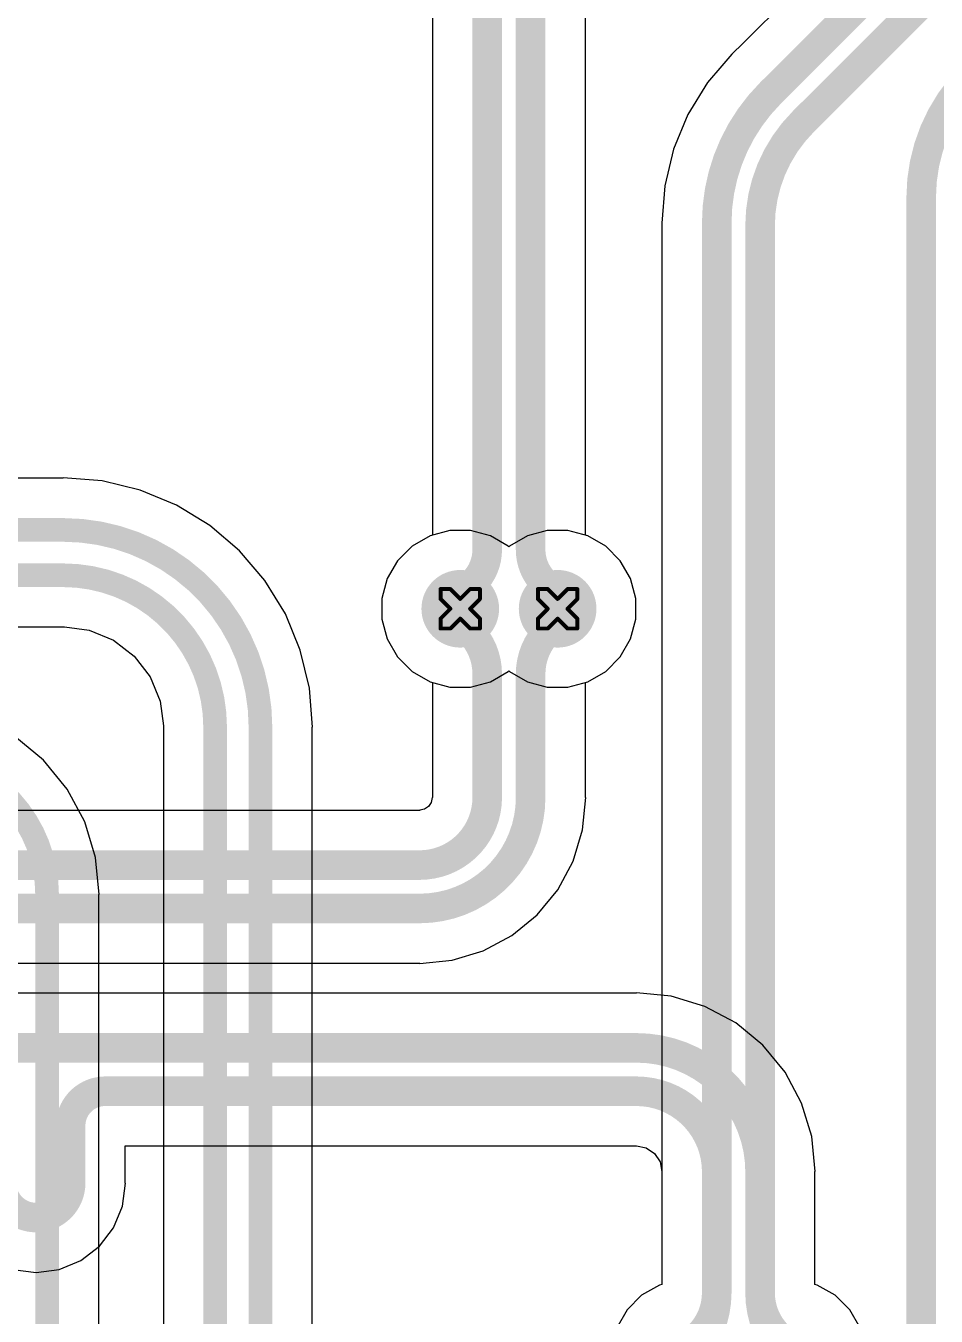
# Model space of a CAD drawing. Header units: inches. Extents: x 0 to 289, y 0 to 168.
# Drawn here: x 45.31 to 57.04, y 66.07 to 82.7 of the extents above; entities that cross this region are included whole.
import ezdxf

# ---------------------------------------------------------------- set-up
doc = ezdxf.new("R2010")
doc.units = ezdxf.units.IN
for name, color, linetype in [('Bottom Layer', 5, 'Continuous'), ('Drill Drawing', 1, 'Continuous'), ('Top Layer', 1, 'Continuous'), ('Via Holes', 16, 'Continuous')]:
    doc.layers.add(name, color=color, linetype=linetype)

msp = doc.modelspace()

# ---------------------------------------------------------------- hatches: boundary and pattern name
at = {"layer": 'Bottom Layer'}
h = msp.add_hatch(color=5, dxfattribs=at)
edge = h.paths.add_edge_path()
edge.add_arc((50.909, 75.184), 0.5, 0, 360)
h = msp.add_hatch(color=5, dxfattribs=at)
edge = h.paths.add_edge_path()
edge.add_arc((52.163, 75.184), 0.5, 0, 360)
at = {"layer": 'Top Layer'}
h = msp.add_hatch(color=1, dxfattribs=at)
edge = h.paths.add_edge_path()
edge.add_arc((50.909, 75.184), 0.5, 0, 360)
h = msp.add_hatch(color=1, dxfattribs=at)
edge = h.paths.add_edge_path()
edge.add_arc((52.163, 75.184), 0.5, 0, 360)
at = {"layer": 'Via Holes'}
h = msp.add_hatch(color=7, dxfattribs=at)
edge = h.paths.add_edge_path()
edge.add_arc((50.909, 75.184), 0.25, 0, 360)
h = msp.add_hatch(color=7, dxfattribs=at)
edge = h.paths.add_edge_path()
edge.add_arc((52.163, 75.184), 0.25, 0, 360)

# ---------------------------------------------------------------- linework, layer by layer
at = {"layer": 'Bottom Layer'}
for p, q in [((52.52, 76.132), (52.52, 85.499)), ((56.144, 84.064), (54.551, 82.471)), ((50.552, 83.42), (50.552, 76.132)), ((54.551, 82.471), (54.405, 82.331)), ((54.405, 82.33), (54.277, 82.181)), ((54.405, 82.331), (54.405, 82.33)), ((54.277, 82.181), (54.091, 81.963)), ((54.091, 81.963), (53.839, 81.551)), ((53.839, 81.551), (53.654, 81.105)), ((53.654, 81.105), (53.542, 80.635)), ((53.542, 80.635), (53.504, 80.154)), ((53.504, 80.154), (53.507, 80.153)), ((53.507, 80.153), (53.507, 80.151)), ((53.507, 80.151), (53.507, 66.48)), ((45.796, 76.866), (32.258, 76.866)), ((46.298, 76.831), (45.796, 76.87)), ((45.796, 76.87), (45.796, 76.866)), ((46.788, 76.713), (46.298, 76.831)), ((47.254, 76.52), (46.788, 76.713)), ((47.683, 76.257), (47.254, 76.52)), ((48.066, 75.93), (47.683, 76.257)), ((50.29, 75.991), (50.102, 75.803)), ((50.52, 76.123), (50.29, 75.991)), ((50.552, 76.132), (50.52, 76.123)), ((52.552, 76.123), (52.52, 76.132)), ((52.782, 75.991), (52.552, 76.123)), ((52.969, 75.803), (52.782, 75.991)), ((48.393, 75.547), (48.066, 75.93)), ((50.102, 75.803), (49.969, 75.573)), ((53.102, 75.573), (52.969, 75.803)), ((48.657, 75.117), (48.393, 75.547)), ((49.969, 75.573), (49.901, 75.317)), ((53.171, 75.317), (53.102, 75.573)), ((49.901, 75.317), (49.901, 75.051)), ((53.171, 75.051), (53.171, 75.317)), ((48.849, 74.652), (48.657, 75.117)), ((49.901, 75.051), (49.969, 74.795)), ((53.102, 74.795), (53.171, 75.051)), ((32.258, 74.95), (45.796, 74.95)), ((45.796, 74.95), (45.812, 74.952)), ((45.812, 74.952), (46.131, 74.91)), ((46.131, 74.91), (46.443, 74.78)), ((46.443, 74.78), (46.711, 74.575)), ((48.967, 74.162), (48.849, 74.652)), ((49.969, 74.795), (50.102, 74.565)), ((52.969, 74.565), (53.102, 74.795)), ((46.711, 74.575), (46.917, 74.307)), ((50.102, 74.565), (50.29, 74.377)), ((52.782, 74.377), (52.969, 74.565)), ((50.29, 74.377), (50.52, 74.245)), ((51.298, 74.245), (51.528, 74.377)), ((51.528, 74.377), (51.536, 74.385)), ((51.536, 74.385), (51.544, 74.377)), ((51.544, 74.377), (51.774, 74.245)), ((52.552, 74.245), (52.782, 74.377)), ((46.917, 74.307), (47.046, 73.995)), ((49.006, 73.66), (48.967, 74.162)), ((50.52, 74.245), (50.776, 74.176)), ((50.776, 74.176), (51.041, 74.176)), ((51.041, 74.176), (51.298, 74.245)), ((51.774, 74.245), (52.03, 74.176)), ((52.03, 74.176), (52.295, 74.176)), ((52.295, 74.176), (52.552, 74.245)), ((47.046, 73.995), (47.088, 73.675)), ((47.088, 73.675), (47.086, 73.66)), ((47.086, 73.66), (47.086, 18.669)), ((49.002, 18.669), (49.002, 73.66)), ((49.002, 73.66), (49.006, 73.66)), ((45.543, 73.234), (45.171, 73.538)), ((45.847, 72.862), (45.543, 73.234)), ((46.074, 72.439), (45.847, 72.862)), ((46.213, 71.979), (46.074, 72.439)), ((46.26, 71.501), (46.213, 71.979)), ((46.254, 14.732), (46.254, 71.501)), ((46.254, 71.501), (46.26, 71.501)), ((53.245, 66.339), (53.057, 66.151)), ((53.475, 66.471), (53.245, 66.339)), ((53.507, 66.48), (53.475, 66.471)), ((53.057, 66.151), (52.925, 65.921))]:
    msp.add_line(p, q, dxfattribs=at)
for points in [[(51.256, 75.945, 0.381, 0.381, 0), (51.256, 85.64, 0.381, 0.381, 0)], [(51.815, 75.945, 0.381, 0.381, 0), (51.815, 85.625, 0.381, 0.381, 0)], [(54.906, 81.83, 0.381, 0.381, 0), (56.642, 83.566, 0.381, 0.381, 0)], [(55.326, 81.46, 0.381, 0.381, 0), (57.038, 83.172, 0.381, 0.381, 0)], [(56.845, 80.485, 0.381, 0.381, -0.198731), (57.493, 82.05, 0.381, 0.381, 0)], [(54.212, 80.154, 0.381, 0.381, -0.198954), (54.906, 81.83, 0.381, 0.381, 0)], [(54.77, 80.118, 0.381, 0.381, -0.198912), (55.326, 81.46, 0.381, 0.381, 0)], [(56.845, 59.816, 0.381, 0.381, 0), (56.845, 80.485, 0.381, 0.381, 0)], [(54.212, 80.154, 0.381, 0.381, 0), (54.212, 80.152, 0.381, 0.381, 0)], [(54.212, 66.371, 0.381, 0.381, 0), (54.212, 80.152, 0.381, 0.381, 0)], [(54.77, 66.371, 0.381, 0.381, 0), (54.77, 80.118, 0.381, 0.381, 0)], [(32.258, 76.2, 0.305, 0.305, 0), (45.796, 76.2, 0.305, 0.305, 0)], [(45.796, 76.2, 0.305, 0.305, -0.414214), (48.336, 73.66, 0.305, 0.305, 0)], [(51.256, 75.945, 0.381, 0.381, -0.198912), (51.082, 75.525, 0.381, 0.381, 0)], [(51.989, 75.525, 0.381, 0.381, -0.198912), (51.815, 75.945, 0.381, 0.381, 0)], [(32.258, 75.616, 0.305, 0.305, 0), (45.796, 75.616, 0.305, 0.305, 0)], [(45.796, 75.616, 0.305, 0.305, -0.414214), (47.752, 73.66, 0.305, 0.305, 0)], [(50.909, 75.184, 0.381, 0.381, -0.198912), (51.027, 75.47, 0.381, 0.381, 0)], [(51.027, 75.47, 0.381, 0.381, 0), (51.082, 75.525, 0.381, 0.381, 0)], [(51.989, 75.525, 0.381, 0.381, 0), (52.044, 75.47, 0.381, 0.381, 0)], [(52.044, 75.47, 0.381, 0.381, -0.198912), (52.163, 75.184, 0.381, 0.381, 0)], [(47.752, 18.669, 0.305, 0.305, 0), (47.752, 73.66, 0.305, 0.305, 0)], [(48.336, 18.669, 0.305, 0.305, 0), (48.336, 73.66, 0.305, 0.305, 0)], [(43.81, 73.279, 0.305, 0.305, -0.414214), (45.588, 71.501, 0.305, 0.305, 0)], [(45.588, 14.732, 0.305, 0.305, 0), (45.588, 71.501, 0.305, 0.305, 0)], [(54.212, 66.371, 0.381, 0.381, -0.198912), (53.982, 65.818, 0.381, 0.381, 0)], [(55, 65.818, 0.381, 0.381, -0.198912), (54.77, 66.371, 0.381, 0.381, 0)]]:
    msp.add_lwpolyline(points, format="xyseb", dxfattribs=at)
for points in [[(54.811, 81.83, 0.191, 0.191, 1), (55.001, 81.83, 0.191, 0.191, 1)], [(54.811, 81.83, 0.191, 0.191, 1), (55.001, 81.83, 0.191, 0.191, 1)], [(55.231, 81.46, 0.191, 0.191, 1), (55.421, 81.46, 0.191, 0.191, 1)], [(55.231, 81.46, 0.191, 0.191, 1), (55.421, 81.46, 0.191, 0.191, 1)], [(56.75, 80.485, 0.191, 0.191, 1), (56.94, 80.485, 0.191, 0.191, 1)], [(56.75, 80.485, 0.191, 0.191, 1), (56.94, 80.485, 0.191, 0.191, 1)], [(54.116, 80.154, 0.191, 0.191, 1), (54.307, 80.154, 0.191, 0.191, 1)], [(54.116, 80.154, 0.191, 0.191, 1), (54.307, 80.154, 0.191, 0.191, 1)], [(54.116, 80.152, 0.191, 0.191, 1), (54.307, 80.152, 0.191, 0.191, 1)], [(54.116, 80.152, 0.191, 0.191, 1), (54.307, 80.152, 0.191, 0.191, 1)], [(54.675, 80.118, 0.191, 0.191, 1), (54.866, 80.118, 0.191, 0.191, 1)], [(54.675, 80.118, 0.191, 0.191, 1), (54.866, 80.118, 0.191, 0.191, 1)], [(45.72, 76.2, 0.152, 0.152, 1), (45.872, 76.2, 0.152, 0.152, 1)], [(45.72, 76.2, 0.152, 0.152, 1), (45.872, 76.2, 0.152, 0.152, 1)], [(51.161, 75.945, 0.191, 0.191, 1), (51.351, 75.945, 0.191, 0.191, 1)], [(51.161, 75.945, 0.191, 0.191, 1), (51.351, 75.945, 0.191, 0.191, 1)], [(51.72, 75.945, 0.191, 0.191, 1), (51.91, 75.945, 0.191, 0.191, 1)], [(51.72, 75.945, 0.191, 0.191, 1), (51.91, 75.945, 0.191, 0.191, 1)], [(45.72, 75.616, 0.152, 0.152, 1), (45.872, 75.616, 0.152, 0.152, 1)], [(45.72, 75.616, 0.152, 0.152, 1), (45.872, 75.616, 0.152, 0.152, 1)], [(50.932, 75.47, 0.191, 0.191, 1), (51.122, 75.47, 0.191, 0.191, 1)], [(50.932, 75.47, 0.191, 0.191, 1), (51.122, 75.47, 0.191, 0.191, 1)], [(50.987, 75.525, 0.191, 0.191, 1), (51.178, 75.525, 0.191, 0.191, 1)], [(50.987, 75.525, 0.191, 0.191, 1), (51.178, 75.525, 0.191, 0.191, 1)], [(51.894, 75.525, 0.191, 0.191, 1), (52.084, 75.525, 0.191, 0.191, 1)], [(51.894, 75.525, 0.191, 0.191, 1), (52.084, 75.525, 0.191, 0.191, 1)], [(51.949, 75.47, 0.191, 0.191, 1), (52.139, 75.47, 0.191, 0.191, 1)], [(51.949, 75.47, 0.191, 0.191, 1), (52.139, 75.47, 0.191, 0.191, 1)], [(50.813, 75.184, 0.191, 0.191, 1), (51.004, 75.184, 0.191, 0.191, 1)], [(52.067, 75.184, 0.191, 0.191, 1), (52.258, 75.184, 0.191, 0.191, 1)], [(47.676, 73.66, 0.152, 0.152, 1), (47.828, 73.66, 0.152, 0.152, 1)], [(47.676, 73.66, 0.152, 0.152, 1), (47.828, 73.66, 0.152, 0.152, 1)], [(48.26, 73.66, 0.152, 0.152, 1), (48.412, 73.66, 0.152, 0.152, 1)], [(48.26, 73.66, 0.152, 0.152, 1), (48.412, 73.66, 0.152, 0.152, 1)], [(45.512, 71.501, 0.152, 0.152, 1), (45.664, 71.501, 0.152, 0.152, 1)], [(45.512, 71.501, 0.152, 0.152, 1), (45.664, 71.501, 0.152, 0.152, 1)], [(54.116, 66.371, 0.191, 0.191, 1), (54.307, 66.371, 0.191, 0.191, 1)], [(54.116, 66.371, 0.191, 0.191, 1), (54.307, 66.371, 0.191, 0.191, 1)], [(54.675, 66.371, 0.191, 0.191, 1), (54.866, 66.371, 0.191, 0.191, 1)], [(54.675, 66.371, 0.191, 0.191, 1), (54.866, 66.371, 0.191, 0.191, 1)]]:
    msp.add_lwpolyline(points, format="xyseb", close=True, dxfattribs=at)
at = {"layer": 'Drill Drawing'}
for points in [[(50.655, 75.311, 0.0508, 0.0508, 0), (50.655, 75.438, 0.0508, 0.0508, 0)], [(50.655, 75.438, 0.0508, 0.0508, 0), (50.782, 75.438, 0.0508, 0.0508, 0)], [(50.655, 75.311, 0.0508, 0.0508, 0), (50.782, 75.184, 0.0508, 0.0508, 0)], [(50.782, 75.438, 0.0508, 0.0508, 0), (50.909, 75.311, 0.0508, 0.0508, 0)], [(50.909, 75.311, 0.0508, 0.0508, 0), (51.036, 75.438, 0.0508, 0.0508, 0)], [(51.036, 75.438, 0.0508, 0.0508, 0), (51.163, 75.438, 0.0508, 0.0508, 0)], [(51.036, 75.184, 0.0508, 0.0508, 0), (51.163, 75.311, 0.0508, 0.0508, 0)], [(51.163, 75.311, 0.0508, 0.0508, 0), (51.163, 75.438, 0.0508, 0.0508, 0)], [(51.909, 75.311, 0.0508, 0.0508, 0), (51.909, 75.438, 0.0508, 0.0508, 0)], [(51.909, 75.438, 0.0508, 0.0508, 0), (52.036, 75.438, 0.0508, 0.0508, 0)], [(51.909, 75.311, 0.0508, 0.0508, 0), (52.036, 75.184, 0.0508, 0.0508, 0)], [(52.036, 75.438, 0.0508, 0.0508, 0), (52.163, 75.311, 0.0508, 0.0508, 0)], [(52.163, 75.311, 0.0508, 0.0508, 0), (52.29, 75.438, 0.0508, 0.0508, 0)], [(52.29, 75.438, 0.0508, 0.0508, 0), (52.417, 75.438, 0.0508, 0.0508, 0)], [(52.29, 75.184, 0.0508, 0.0508, 0), (52.417, 75.311, 0.0508, 0.0508, 0)], [(52.417, 75.311, 0.0508, 0.0508, 0), (52.417, 75.438, 0.0508, 0.0508, 0)], [(50.655, 75.057, 0.0508, 0.0508, 0), (50.782, 75.184, 0.0508, 0.0508, 0)], [(51.036, 75.184, 0.0508, 0.0508, 0), (51.163, 75.057, 0.0508, 0.0508, 0)], [(51.909, 75.057, 0.0508, 0.0508, 0), (52.036, 75.184, 0.0508, 0.0508, 0)], [(52.29, 75.184, 0.0508, 0.0508, 0), (52.417, 75.057, 0.0508, 0.0508, 0)], [(50.655, 74.93, 0.0508, 0.0508, 0), (50.655, 75.057, 0.0508, 0.0508, 0)], [(50.782, 74.93, 0.0508, 0.0508, 0), (50.909, 75.057, 0.0508, 0.0508, 0)], [(50.909, 75.057, 0.0508, 0.0508, 0), (51.036, 74.93, 0.0508, 0.0508, 0)], [(51.163, 74.93, 0.0508, 0.0508, 0), (51.163, 75.057, 0.0508, 0.0508, 0)], [(51.909, 74.93, 0.0508, 0.0508, 0), (51.909, 75.057, 0.0508, 0.0508, 0)], [(52.036, 74.93, 0.0508, 0.0508, 0), (52.163, 75.057, 0.0508, 0.0508, 0)], [(52.163, 75.057, 0.0508, 0.0508, 0), (52.29, 74.93, 0.0508, 0.0508, 0)], [(52.417, 74.93, 0.0508, 0.0508, 0), (52.417, 75.057, 0.0508, 0.0508, 0)], [(50.655, 74.93, 0.0508, 0.0508, 0), (50.782, 74.93, 0.0508, 0.0508, 0)], [(51.036, 74.93, 0.0508, 0.0508, 0), (51.163, 74.93, 0.0508, 0.0508, 0)], [(51.909, 74.93, 0.0508, 0.0508, 0), (52.036, 74.93, 0.0508, 0.0508, 0)], [(52.29, 74.93, 0.0508, 0.0508, 0), (52.417, 74.93, 0.0508, 0.0508, 0)]]:
    msp.add_lwpolyline(points, format="xyseb", dxfattribs=at)
for points in [[(50.642, 75.438, 0.0254, 0.0254, 1), (50.667, 75.438, 0.0254, 0.0254, 1)], [(50.642, 75.438, 0.0254, 0.0254, 1), (50.667, 75.438, 0.0254, 0.0254, 1)], [(50.642, 75.311, 0.0254, 0.0254, 1), (50.667, 75.311, 0.0254, 0.0254, 1)], [(50.642, 75.311, 0.0254, 0.0254, 1), (50.667, 75.311, 0.0254, 0.0254, 1)], [(50.769, 75.438, 0.0254, 0.0254, 1), (50.794, 75.438, 0.0254, 0.0254, 1)], [(50.769, 75.438, 0.0254, 0.0254, 1), (50.794, 75.438, 0.0254, 0.0254, 1)], [(50.896, 75.311, 0.0254, 0.0254, 1), (50.921, 75.311, 0.0254, 0.0254, 1)], [(50.896, 75.311, 0.0254, 0.0254, 1), (50.921, 75.311, 0.0254, 0.0254, 1)], [(51.023, 75.438, 0.0254, 0.0254, 1), (51.048, 75.438, 0.0254, 0.0254, 1)], [(51.023, 75.438, 0.0254, 0.0254, 1), (51.048, 75.438, 0.0254, 0.0254, 1)], [(51.15, 75.438, 0.0254, 0.0254, 1), (51.175, 75.438, 0.0254, 0.0254, 1)], [(51.15, 75.438, 0.0254, 0.0254, 1), (51.175, 75.438, 0.0254, 0.0254, 1)], [(51.15, 75.311, 0.0254, 0.0254, 1), (51.175, 75.311, 0.0254, 0.0254, 1)], [(51.15, 75.311, 0.0254, 0.0254, 1), (51.175, 75.311, 0.0254, 0.0254, 1)], [(51.896, 75.438, 0.0254, 0.0254, 1), (51.921, 75.438, 0.0254, 0.0254, 1)], [(51.896, 75.438, 0.0254, 0.0254, 1), (51.921, 75.438, 0.0254, 0.0254, 1)], [(51.896, 75.311, 0.0254, 0.0254, 1), (51.921, 75.311, 0.0254, 0.0254, 1)], [(51.896, 75.311, 0.0254, 0.0254, 1), (51.921, 75.311, 0.0254, 0.0254, 1)], [(52.023, 75.438, 0.0254, 0.0254, 1), (52.048, 75.438, 0.0254, 0.0254, 1)], [(52.023, 75.438, 0.0254, 0.0254, 1), (52.048, 75.438, 0.0254, 0.0254, 1)], [(52.15, 75.311, 0.0254, 0.0254, 1), (52.175, 75.311, 0.0254, 0.0254, 1)], [(52.15, 75.311, 0.0254, 0.0254, 1), (52.175, 75.311, 0.0254, 0.0254, 1)], [(52.277, 75.438, 0.0254, 0.0254, 1), (52.302, 75.438, 0.0254, 0.0254, 1)], [(52.277, 75.438, 0.0254, 0.0254, 1), (52.302, 75.438, 0.0254, 0.0254, 1)], [(52.404, 75.438, 0.0254, 0.0254, 1), (52.429, 75.438, 0.0254, 0.0254, 1)], [(52.404, 75.438, 0.0254, 0.0254, 1), (52.429, 75.438, 0.0254, 0.0254, 1)], [(52.404, 75.311, 0.0254, 0.0254, 1), (52.429, 75.311, 0.0254, 0.0254, 1)], [(52.404, 75.311, 0.0254, 0.0254, 1), (52.429, 75.311, 0.0254, 0.0254, 1)], [(50.769, 75.184, 0.0254, 0.0254, 1), (50.794, 75.184, 0.0254, 0.0254, 1)], [(50.769, 75.184, 0.0254, 0.0254, 1), (50.794, 75.184, 0.0254, 0.0254, 1)], [(51.023, 75.184, 0.0254, 0.0254, 1), (51.048, 75.184, 0.0254, 0.0254, 1)], [(51.023, 75.184, 0.0254, 0.0254, 1), (51.048, 75.184, 0.0254, 0.0254, 1)], [(52.023, 75.184, 0.0254, 0.0254, 1), (52.048, 75.184, 0.0254, 0.0254, 1)], [(52.023, 75.184, 0.0254, 0.0254, 1), (52.048, 75.184, 0.0254, 0.0254, 1)], [(52.277, 75.184, 0.0254, 0.0254, 1), (52.302, 75.184, 0.0254, 0.0254, 1)], [(52.277, 75.184, 0.0254, 0.0254, 1), (52.302, 75.184, 0.0254, 0.0254, 1)], [(50.642, 75.057, 0.0254, 0.0254, 1), (50.667, 75.057, 0.0254, 0.0254, 1)], [(50.642, 75.057, 0.0254, 0.0254, 1), (50.667, 75.057, 0.0254, 0.0254, 1)], [(50.896, 75.057, 0.0254, 0.0254, 1), (50.921, 75.057, 0.0254, 0.0254, 1)], [(50.896, 75.057, 0.0254, 0.0254, 1), (50.921, 75.057, 0.0254, 0.0254, 1)], [(51.15, 75.057, 0.0254, 0.0254, 1), (51.175, 75.057, 0.0254, 0.0254, 1)], [(51.15, 75.057, 0.0254, 0.0254, 1), (51.175, 75.057, 0.0254, 0.0254, 1)], [(51.896, 75.057, 0.0254, 0.0254, 1), (51.921, 75.057, 0.0254, 0.0254, 1)], [(51.896, 75.057, 0.0254, 0.0254, 1), (51.921, 75.057, 0.0254, 0.0254, 1)], [(52.15, 75.057, 0.0254, 0.0254, 1), (52.175, 75.057, 0.0254, 0.0254, 1)], [(52.15, 75.057, 0.0254, 0.0254, 1), (52.175, 75.057, 0.0254, 0.0254, 1)], [(52.404, 75.057, 0.0254, 0.0254, 1), (52.429, 75.057, 0.0254, 0.0254, 1)], [(52.404, 75.057, 0.0254, 0.0254, 1), (52.429, 75.057, 0.0254, 0.0254, 1)], [(50.642, 74.93, 0.0254, 0.0254, 1), (50.667, 74.93, 0.0254, 0.0254, 1)], [(50.642, 74.93, 0.0254, 0.0254, 1), (50.667, 74.93, 0.0254, 0.0254, 1)], [(50.769, 74.93, 0.0254, 0.0254, 1), (50.794, 74.93, 0.0254, 0.0254, 1)], [(50.769, 74.93, 0.0254, 0.0254, 1), (50.794, 74.93, 0.0254, 0.0254, 1)], [(51.023, 74.93, 0.0254, 0.0254, 1), (51.048, 74.93, 0.0254, 0.0254, 1)], [(51.023, 74.93, 0.0254, 0.0254, 1), (51.048, 74.93, 0.0254, 0.0254, 1)], [(51.15, 74.93, 0.0254, 0.0254, 1), (51.175, 74.93, 0.0254, 0.0254, 1)], [(51.15, 74.93, 0.0254, 0.0254, 1), (51.175, 74.93, 0.0254, 0.0254, 1)], [(51.896, 74.93, 0.0254, 0.0254, 1), (51.921, 74.93, 0.0254, 0.0254, 1)], [(51.896, 74.93, 0.0254, 0.0254, 1), (51.921, 74.93, 0.0254, 0.0254, 1)], [(52.023, 74.93, 0.0254, 0.0254, 1), (52.048, 74.93, 0.0254, 0.0254, 1)], [(52.023, 74.93, 0.0254, 0.0254, 1), (52.048, 74.93, 0.0254, 0.0254, 1)], [(52.277, 74.93, 0.0254, 0.0254, 1), (52.302, 74.93, 0.0254, 0.0254, 1)], [(52.277, 74.93, 0.0254, 0.0254, 1), (52.302, 74.93, 0.0254, 0.0254, 1)], [(52.404, 74.93, 0.0254, 0.0254, 1), (52.429, 74.93, 0.0254, 0.0254, 1)], [(52.404, 74.93, 0.0254, 0.0254, 1), (52.429, 74.93, 0.0254, 0.0254, 1)]]:
    msp.add_lwpolyline(points, format="xyseb", close=True, dxfattribs=at)
at = {"layer": 'Top Layer'}
for p, q in [((50.776, 76.192), (50.52, 76.123)), ((51.041, 76.192), (50.776, 76.192)), ((51.298, 76.123), (51.041, 76.192)), ((52.03, 76.192), (51.774, 76.123)), ((52.295, 76.192), (52.03, 76.192)), ((52.552, 76.123), (52.295, 76.192)), ((50.29, 75.991), (50.102, 75.803)), ((50.52, 76.123), (50.29, 75.991)), ((51.528, 75.991), (51.298, 76.123)), ((51.536, 75.983), (51.528, 75.991)), ((51.544, 75.991), (51.536, 75.983)), ((51.774, 76.123), (51.544, 75.991)), ((52.782, 75.991), (52.552, 76.123)), ((52.969, 75.803), (52.782, 75.991)), ((50.102, 75.803), (49.969, 75.573)), ((53.102, 75.573), (52.969, 75.803)), ((49.969, 75.573), (49.901, 75.317)), ((53.171, 75.317), (53.102, 75.573)), ((49.901, 75.317), (49.901, 75.051)), ((53.171, 75.051), (53.171, 75.317)), ((49.901, 75.051), (49.969, 74.795)), ((53.102, 74.795), (53.171, 75.051)), ((49.969, 74.795), (50.102, 74.565)), ((52.969, 74.565), (53.102, 74.795)), ((50.102, 74.565), (50.29, 74.377)), ((52.782, 74.377), (52.969, 74.565)), ((50.29, 74.377), (50.52, 74.245)), ((52.552, 74.245), (52.782, 74.377)), ((50.52, 74.245), (50.552, 74.236)), ((50.552, 74.236), (50.552, 72.752)), ((52.52, 74.236), (52.552, 74.245)), ((52.52, 72.752), (52.52, 74.236)), ((50.536, 72.69), (50.501, 72.637)), ((50.548, 72.752), (50.536, 72.69)), ((50.552, 72.752), (50.548, 72.752)), ((52.483, 72.335), (52.524, 72.752)), ((52.524, 72.752), (52.52, 72.752)), ((50.387, 72.587), (22.665, 72.587)), ((50.448, 72.602), (50.387, 72.59)), ((50.387, 72.59), (50.387, 72.587)), ((50.501, 72.637), (50.448, 72.602)), ((52.361, 71.934), (52.483, 72.335)), ((52.164, 71.564), (52.361, 71.934)), ((51.898, 71.24), (52.164, 71.564)), ((51.574, 70.975), (51.898, 71.24)), ((51.204, 70.777), (51.574, 70.975)), ((50.804, 70.655), (51.204, 70.777)), ((22.665, 70.619), (50.387, 70.619)), ((50.387, 70.614), (50.804, 70.655)), ((50.387, 70.619), (50.387, 70.614)), ((53.177, 70.231), (41.333, 70.231)), ((53.626, 70.192), (53.177, 70.236)), ((53.177, 70.236), (53.177, 70.231)), ((54.058, 70.061), (53.626, 70.192)), ((54.457, 69.848), (54.058, 70.061)), ((54.806, 69.562), (54.457, 69.848)), ((55.092, 69.213), (54.806, 69.562)), ((55.305, 68.815), (55.092, 69.213)), ((55.436, 68.383), (55.305, 68.815)), ((55.48, 67.934), (55.436, 68.383)), ((46.595, 67.785), (46.595, 68.264)), ((46.595, 68.264), (53.177, 68.264)), ((53.177, 68.264), (53.177, 68.263)), ((53.177, 68.263), (53.303, 68.238)), ((53.303, 68.238), (53.41, 68.167)), ((53.41, 68.167), (53.482, 68.06)), ((53.482, 68.06), (53.507, 67.934)), ((53.507, 67.934), (53.507, 67.934)), ((53.507, 67.934), (53.507, 66.48)), ((55.475, 66.48), (55.475, 67.934)), ((55.475, 67.934), (55.48, 67.934)), ((46.56, 67.486), (46.599, 67.785)), ((46.599, 67.785), (46.595, 67.785)), ((46.445, 67.208), (46.56, 67.486)), ((46.262, 66.97), (46.445, 67.208)), ((46.023, 66.786), (46.262, 66.97)), ((45.148, 66.671), (45.446, 66.632)), ((45.446, 66.632), (45.745, 66.671)), ((45.745, 66.671), (46.023, 66.786)), ((53.245, 66.339), (53.057, 66.151)), ((53.475, 66.471), (53.245, 66.339)), ((53.507, 66.48), (53.475, 66.471)), ((55.507, 66.471), (55.475, 66.48)), ((55.737, 66.339), (55.507, 66.471)), ((55.925, 66.151), (55.737, 66.339)), ((53.057, 66.151), (52.925, 65.921)), ((56.057, 65.921), (55.925, 66.151))]:
    msp.add_line(p, q, dxfattribs=at)
for points in [[(51.027, 74.898, 0.381, 0.381, -0.198912), (50.909, 75.184, 0.381, 0.381, 0)], [(52.163, 75.184, 0.381, 0.381, -0.198912), (52.044, 74.898, 0.381, 0.381, 0)], [(51.027, 74.898, 0.381, 0.381, -0.198912), (51.256, 74.345, 0.381, 0.381, 0)], [(51.815, 74.345, 0.381, 0.381, -0.198912), (52.044, 74.898, 0.381, 0.381, 0)], [(51.256, 72.752, 0.381, 0.381, 0), (51.256, 74.345, 0.381, 0.381, 0)], [(51.815, 72.752, 0.381, 0.381, 0), (51.815, 74.345, 0.381, 0.381, 0)], [(51.256, 72.752, 0.381, 0.381, -0.414214), (50.387, 71.882, 0.381, 0.381, 0)], [(51.815, 72.752, 0.381, 0.381, -0.414214), (50.387, 71.323, 0.381, 0.381, 0)], [(22.478, 71.882, 0.381, 0.381, 0), (50.387, 71.882, 0.381, 0.381, 0)], [(22.478, 71.323, 0.381, 0.381, 0), (50.387, 71.323, 0.381, 0.381, 0)], [(42.845, 69.527, 0.381, 0.381, 0), (53.177, 69.527, 0.381, 0.381, 0)], [(53.177, 69.527, 0.381, 0.381, -0.414214), (54.77, 67.934, 0.381, 0.381, 0)], [(45.891, 68.524, 0.381, 0.381, -0.414214), (46.335, 68.968, 0.381, 0.381, 0)], [(46.335, 68.968, 0.381, 0.381, 0), (47.752, 68.968, 0.381, 0.381, 0)], [(47.752, 68.968, 0.381, 0.381, 0), (53.177, 68.968, 0.381, 0.381, 0)], [(53.177, 68.968, 0.381, 0.381, -0.414214), (54.212, 67.934, 0.381, 0.381, 0)], [(45.891, 67.785, 0.381, 0.381, 0), (45.891, 68.524, 0.381, 0.381, 0)], [(54.212, 66.371, 0.381, 0.381, 0), (54.212, 67.934, 0.381, 0.381, 0)], [(54.77, 66.371, 0.381, 0.381, 0), (54.77, 67.934, 0.381, 0.381, 0)], [(45.891, 67.785, 0.381, 0.381, -1), (45.002, 67.785, 0.381, 0.381, 0)], [(54.212, 66.371, 0.381, 0.381, -0.198912), (53.864, 65.532, 0.381, 0.381, 0)], [(55.118, 65.532, 0.381, 0.381, -0.198912), (54.77, 66.371, 0.381, 0.381, 0)]]:
    msp.add_lwpolyline(points, format="xyseb", dxfattribs=at)
for points in [[(50.813, 75.184, 0.191, 0.191, 1), (51.004, 75.184, 0.191, 0.191, 1)], [(52.067, 75.184, 0.191, 0.191, 1), (52.258, 75.184, 0.191, 0.191, 1)], [(50.932, 74.898, 0.191, 0.191, 1), (51.122, 74.898, 0.191, 0.191, 1)], [(50.932, 74.898, 0.191, 0.191, 1), (51.122, 74.898, 0.191, 0.191, 1)], [(51.949, 74.898, 0.191, 0.191, 1), (52.139, 74.898, 0.191, 0.191, 1)], [(51.949, 74.898, 0.191, 0.191, 1), (52.139, 74.898, 0.191, 0.191, 1)], [(51.161, 74.345, 0.191, 0.191, 1), (51.351, 74.345, 0.191, 0.191, 1)], [(51.161, 74.345, 0.191, 0.191, 1), (51.351, 74.345, 0.191, 0.191, 1)], [(51.72, 74.345, 0.191, 0.191, 1), (51.91, 74.345, 0.191, 0.191, 1)], [(51.72, 74.345, 0.191, 0.191, 1), (51.91, 74.345, 0.191, 0.191, 1)], [(51.161, 72.752, 0.191, 0.191, 1), (51.351, 72.752, 0.191, 0.191, 1)], [(51.161, 72.752, 0.191, 0.191, 1), (51.351, 72.752, 0.191, 0.191, 1)], [(51.72, 72.752, 0.191, 0.191, 1), (51.91, 72.752, 0.191, 0.191, 1)], [(51.72, 72.752, 0.191, 0.191, 1), (51.91, 72.752, 0.191, 0.191, 1)], [(50.291, 71.882, 0.191, 0.191, 1), (50.482, 71.882, 0.191, 0.191, 1)], [(50.291, 71.882, 0.191, 0.191, 1), (50.482, 71.882, 0.191, 0.191, 1)], [(50.291, 71.323, 0.191, 0.191, 1), (50.482, 71.323, 0.191, 0.191, 1)], [(50.291, 71.323, 0.191, 0.191, 1), (50.482, 71.323, 0.191, 0.191, 1)], [(53.082, 69.527, 0.191, 0.191, 1), (53.273, 69.527, 0.191, 0.191, 1)], [(53.082, 69.527, 0.191, 0.191, 1), (53.273, 69.527, 0.191, 0.191, 1)], [(46.24, 68.968, 0.191, 0.191, 1), (46.431, 68.968, 0.191, 0.191, 1)], [(46.24, 68.968, 0.191, 0.191, 1), (46.431, 68.968, 0.191, 0.191, 1)], [(47.657, 68.968, 0.191, 0.191, 1), (47.847, 68.968, 0.191, 0.191, 1)], [(47.657, 68.968, 0.191, 0.191, 1), (47.847, 68.968, 0.191, 0.191, 1)], [(53.082, 68.968, 0.191, 0.191, 1), (53.273, 68.968, 0.191, 0.191, 1)], [(53.082, 68.968, 0.191, 0.191, 1), (53.273, 68.968, 0.191, 0.191, 1)], [(45.796, 68.524, 0.191, 0.191, 1), (45.986, 68.524, 0.191, 0.191, 1)], [(45.796, 68.524, 0.191, 0.191, 1), (45.986, 68.524, 0.191, 0.191, 1)], [(54.116, 67.934, 0.191, 0.191, 1), (54.307, 67.934, 0.191, 0.191, 1)], [(54.116, 67.934, 0.191, 0.191, 1), (54.307, 67.934, 0.191, 0.191, 1)], [(54.675, 67.934, 0.191, 0.191, 1), (54.866, 67.934, 0.191, 0.191, 1)], [(54.675, 67.934, 0.191, 0.191, 1), (54.866, 67.934, 0.191, 0.191, 1)], [(45.796, 67.785, 0.191, 0.191, 1), (45.986, 67.785, 0.191, 0.191, 1)], [(45.796, 67.785, 0.191, 0.191, 1), (45.986, 67.785, 0.191, 0.191, 1)], [(54.116, 66.371, 0.191, 0.191, 1), (54.307, 66.371, 0.191, 0.191, 1)], [(54.116, 66.371, 0.191, 0.191, 1), (54.307, 66.371, 0.191, 0.191, 1)], [(54.675, 66.371, 0.191, 0.191, 1), (54.866, 66.371, 0.191, 0.191, 1)], [(54.675, 66.371, 0.191, 0.191, 1), (54.866, 66.371, 0.191, 0.191, 1)]]:
    msp.add_lwpolyline(points, format="xyseb", close=True, dxfattribs=at)

doc.saveas('drawing.dxf')
